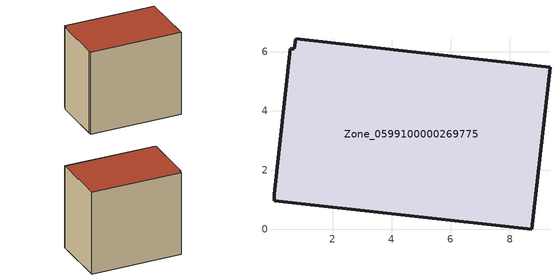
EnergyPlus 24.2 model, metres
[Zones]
Zone_0599100000269775
 floor ground (C_G): 0.02,0.97 0.02,1.18 0.58,6.11 0.71,6.1 0.76,6.44 9.36,5.48 8.75,0 z1.15
 wall outside (C_F): 9.36,5.48 0.76,6.44 0.71,6.1 0.58,6.11 0.02,1.18 0.02,0.97 8.75,0 9.36,5.48 z1.15:9.21
 roof outside (C_R): 0.02,1.18 0.02,0.97 8.75,0 9.36,5.48 0.76,6.44 0.71,6.1 0.58,6.11 z9.21
[BUILDING]
Pand.0599100000269775: North Axis=0; Terrain=City; Loads Convergence Tolerance Value=0.04; Temperature Convergence Tolerance Value=0.4; Solar Distribution=FullExterior; Maximum Number of Warmup Days=25; Minimum Number of Warmup Days=1
[Site:Location]
Rotterdam.The.Hague.AP_ZH_NLD Design_Conditions: Latitude=51.96; Longitude=4.45; Time Zone=1; Elevation=-4.5
[SITE:GROUNDTEMPERATURE:BUILDINGSURFACE]
18, 18, 18, 18, 18, 18, 18, 18, 18, 18, 18, 18
[MATERIAL] Thermal Absorptance=0.9; Solar Absorptance=0.7; Visible Absorptance=0.7
Name | Roughness | Thickness | Conductivity | Density | Specific Heat
G.TI.1975-1991 | MediumSmooth | 0.15 | 0.288461 | 540 | 1210
F.TI.1975-1991 | Rough | 0.3 | 0.230769 | 1920 | 840
R.TI.1975-1991 | MediumRough | 0.2 | 0.153846 | 1500 | 1000
[CONSTRUCTION]
C_G: G.TI.1975-1991
C_F: F.TI.1975-1991
C_R: R.TI.1975-1991
[ZONE]
Zone_0599100000269775: Type=1; Multiplier=1; Ceiling Height=Autocalculate; Volume=Autocalculate; Floor Area=autocalculate; Part of Total Floor Area=Yes
[ZONEINFILTRATION:DESIGNFLOWRATE]
Infil_Zone_0599100000269775: Zone or ZoneList or Space or SpaceList=Zone_0599100000269775; Schedule=AlwaysOn; Design Flow Rate Calculation Method=Flow/Area; Flow Rate per Floor Area=0.003; Constant Term Coefficient=1; Temperature Term Coefficient=0; Velocity Term Coefficient=0; Velocity Squared Term Coefficient=0
[HVACTEMPLATE:ZONE:IDEALLOADSAIRSYSTEM]
Zone_0599100000269775: Maximum Heating Supply Air Temperature=50; Minimum Cooling Supply Air Temperature=13; Maximum Heating Supply Air Humidity Ratio=0.0156; Minimum Cooling Supply Air Humidity Ratio=0.0077; Heating Limit=NoLimit; Cooling Limit=NoLimit; Dehumidification Control Type=ConstantSensibleHeatRatio; Cooling Sensible Heat Ratio=0.7; Dehumidification Setpoint=60; Humidification Control Type=None; Humidification Setpoint=30; Outdoor Air Method=None; Outdoor Air Flow Rate per Person=0.00944; Outdoor Air Flow Rate per Zone Floor Area=0; Outdoor Air Flow Rate per Zone=0; Demand Controlled Ventilation Type=None; Outdoor Air Economizer Type=NoEconomizer; Heat Recovery Type=None; Sensible Heat Recovery Effectiveness=0.7; Latent Heat Recovery Effectiveness=0.65
[ZONECONTROL:THERMOSTAT]
ThermostatControl_Zone_0599100000269775: Zone or ZoneList=Zone_0599100000269775; Control Type Schedule=DualSetpointControlType; Control 1=Thermostat_Zone_0599100000269775; Temperature Difference Between Cutout And Setpoint=0
[THERMOSTATSETPOINT:DUALSETPOINT]
Thermostat_Zone_0599100000269775: Heating Setpoint Temperature Schedule=HeatingSetpoint_Zone_0599100000269775; Cooling Setpoint Temperature Schedule=CoolingSetpoint_Zone_0599100000269775
[SCHEDULE:COMPACT]
HeatingSetpoint_Zone_0599100000269775: Through: 12/31, For: AllDays, Until: 24:00, 21
CoolingSetpoint_Zone_0599100000269775: Through: 12/31, For: AllDays, Until: 24:00, 24
DualSetpointControlType: Through: 12/31, For: AllDays, Until: 24:00, 4
AlwaysOn: Through: 12/31, For: AllDays, Until: 24:00, 1
